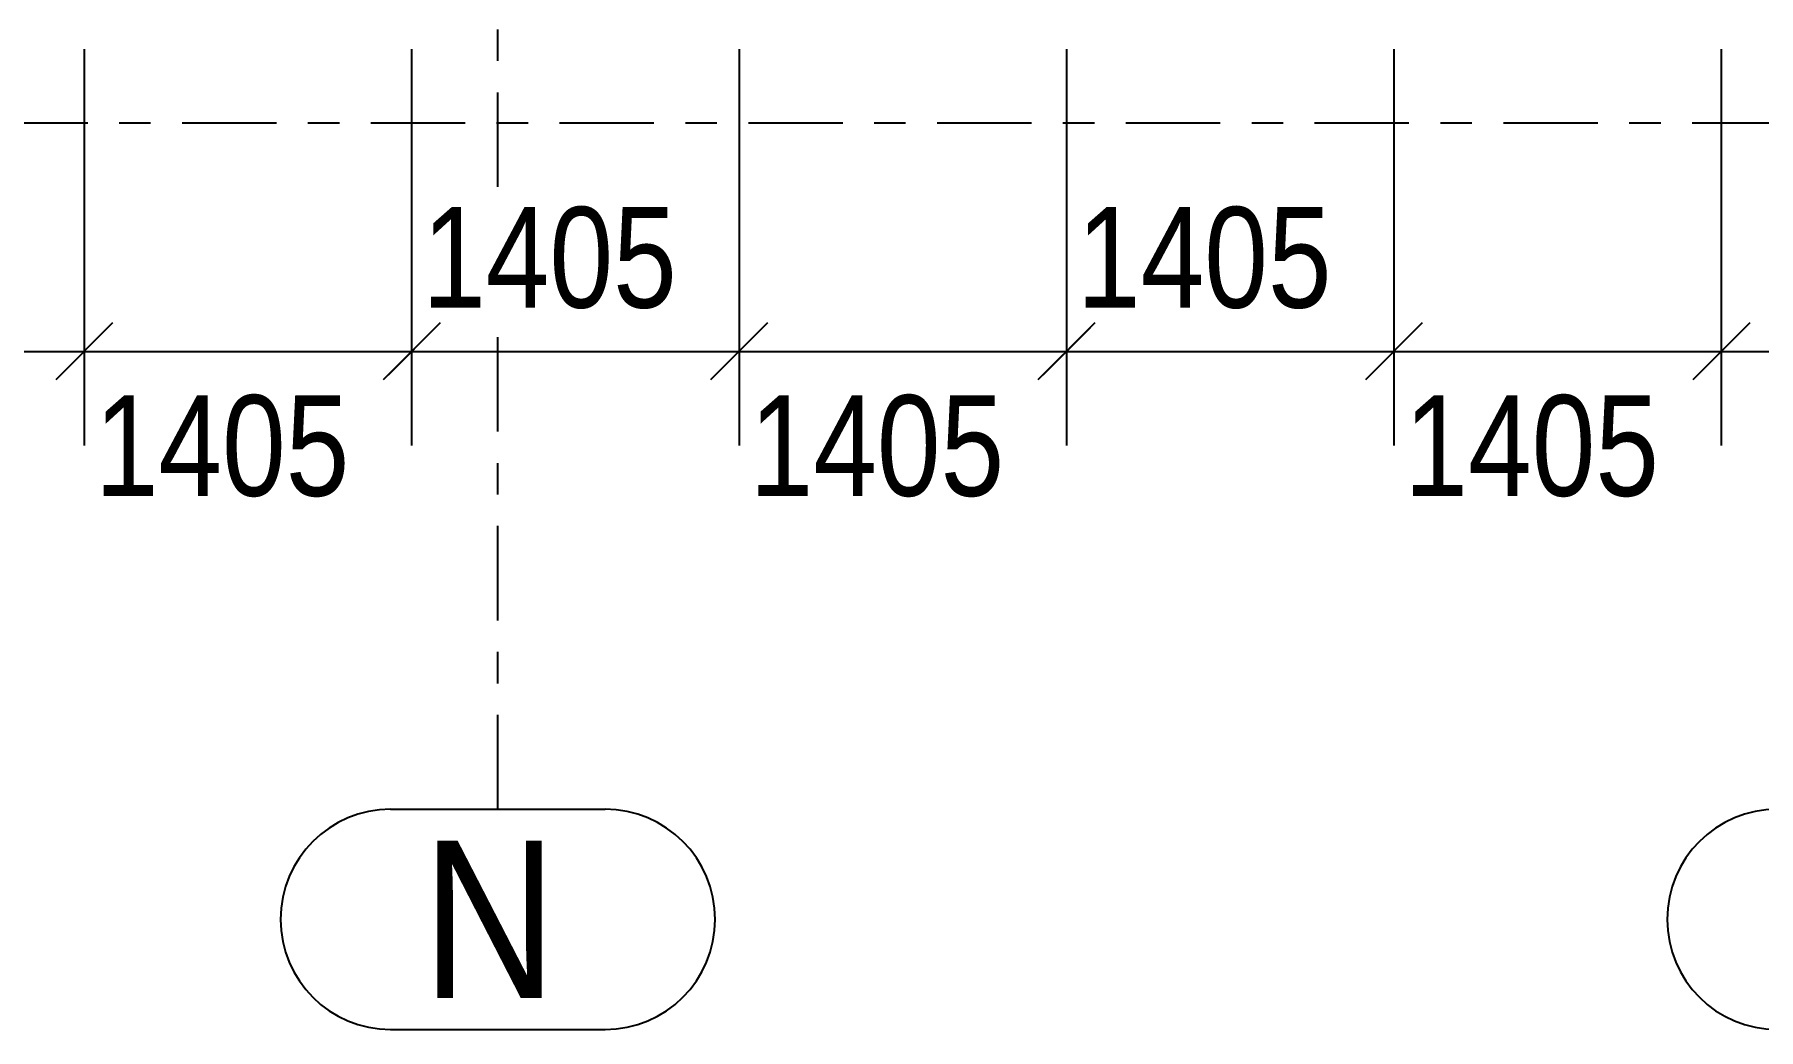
# Model space of a CAD drawing. Header units: millimetres. Extents: x 914 to 1731, y -85 to 465.
# Drawn here: x 1184.5 to 1239.3, y 336.4 to 368 of the extents above; entities that cross this region are included whole.
import ezdxf

# ---------------------------------------------------------------- set-up
doc = ezdxf.new("R2010")
doc.units = ezdxf.units.MM
doc.linetypes.add('XKITLINE00', pattern=[0])
doc.linetypes.add('XKITLINE03', pattern=[6, 3, -1, 1, -1])
doc.layers.add('S033M_GRID-STRUCT', color=1, linetype='Continuous', lineweight=0)
doc.layers.add('S060M_DIMENSION', color=6, linetype='Continuous', lineweight=0)
doc.styles.add('ARIAL_', font='arial.ttf')
doc.styles.add('COMIC_SANS_MS', font='comic.ttf')

msp = doc.modelspace()

# ---------------------------------------------------------------- linework, layer by layer
at = {"layer": 'S033M_GRID-STRUCT', "linetype": 'XKITLINE03', "lineweight": 25}
for p, q in [((1199.27, 363.169), (1199.27, 377.958)), ((955.233, 365.207), (1250.865, 365.207)), ((1199.27, 343.392), (1199.27, 358.689))]:
    msp.add_line(p, q, dxfattribs=at)
at = {"layer": 'S033M_GRID-STRUCT', "linetype": 'XKITLINE00', "lineweight": 25}
for p, q in [((1195.863, 343.392), (1202.678, 343.392)), ((1195.863, 336.392), (1202.678, 336.392))]:
    msp.add_line(p, q, dxfattribs=at)
for centre, start, end in [((1195.863, 339.892), 90, 270), ((1202.678, 339.892), 270, 90), ((1239.938, 339.892), 90, 270)]:
    msp.add_arc(centre, 3.5, start, end, dxfattribs=at)
at = {"layer": 'S060M_DIMENSION', "linetype": 'XKITLINE00', "lineweight": 25}
for p, q in [((1186.122, 367.54), (1186.122, 357.189)), ((1186.122, 367.54), (1186.122, 363.169)), ((1196.53, 367.54), (1196.53, 357.189)), ((1196.53, 367.54), (1196.53, 363.169)), ((1206.937, 367.54), (1206.937, 357.189)), ((1206.937, 367.54), (1206.937, 363.169)), ((1217.345, 367.54), (1217.345, 357.189)), ((1217.345, 367.54), (1217.345, 363.169)), ((1227.752, 367.54), (1227.752, 357.189)), ((1227.752, 367.54), (1227.752, 363.169)), ((1238.159, 367.54), (1238.159, 354.949)), ((1238.159, 367.54), (1238.159, 357.189)), ((1187.027, 358.844), (1185.217, 357.034)), ((1187.027, 358.844), (1185.217, 357.034)), ((1186.122, 358.689), (1186.122, 354.949)), ((1197.28, 358.689), (1195.625, 357.034)), ((1197.435, 358.844), (1195.78, 357.189)), ((1196.53, 358.689), (1196.53, 354.949)), ((1207.842, 358.844), (1206.032, 357.034)), ((1207.842, 358.844), (1206.032, 357.034)), ((1206.937, 358.689), (1206.937, 354.949)), ((1218.095, 358.689), (1216.439, 357.034)), ((1218.25, 358.844), (1216.595, 357.189)), ((1217.345, 358.689), (1217.345, 354.949)), ((1228.657, 358.844), (1226.847, 357.034)), ((1228.657, 358.844), (1226.847, 357.034)), ((1227.752, 358.689), (1227.752, 354.949)), ((1239.064, 358.844), (1237.254, 357.034)), ((1239.064, 358.844), (1237.409, 357.189)), ((1175.715, 357.939), (1186.122, 357.939)), ((1186.122, 357.939), (1196.53, 357.939)), ((1196.53, 357.939), (1206.937, 357.939)), ((1206.937, 357.939), (1217.345, 357.939)), ((1217.345, 357.939), (1227.752, 357.939)), ((1227.752, 357.939), (1238.159, 357.939)), ((1238.159, 357.939), (1243.715, 357.939))]:
    msp.add_line(p, q, dxfattribs=at)
at = {"layer": 'S060M_DIMENSION', "lineweight": 25}
for p in [(1186.122, 357.939), (1186.122, 357.939), (1196.53, 357.939), (1196.53, 357.939), (1206.937, 357.939), (1206.937, 357.939), (1217.345, 357.939), (1217.345, 357.939), (1227.752, 357.939), (1227.752, 357.939), (1238.159, 357.939), (1238.159, 357.939)]:
    msp.add_point(p, dxfattribs=at)

# ---------------------------------------------------------------- texts
at = {"layer": 'S033M_GRID-STRUCT', "lineweight": 25, "style": 'ARIAL_', "width": 0.85}
msp.add_text('N', height=5, dxfattribs=at).set_placement((1196.863, 337.392))
at = {"layer": 'S060M_DIMENSION', "lineweight": 25, "style": 'COMIC_SANS_MS', "width": 0.85}
for p in [(1196.866, 359.329), (1217.681, 359.329), (1186.459, 353.349), (1207.274, 353.349), (1228.088, 353.349)]:
    msp.add_text('1405', height=3.2, dxfattribs=at).set_placement(p)

doc.saveas('drawing.dxf')
